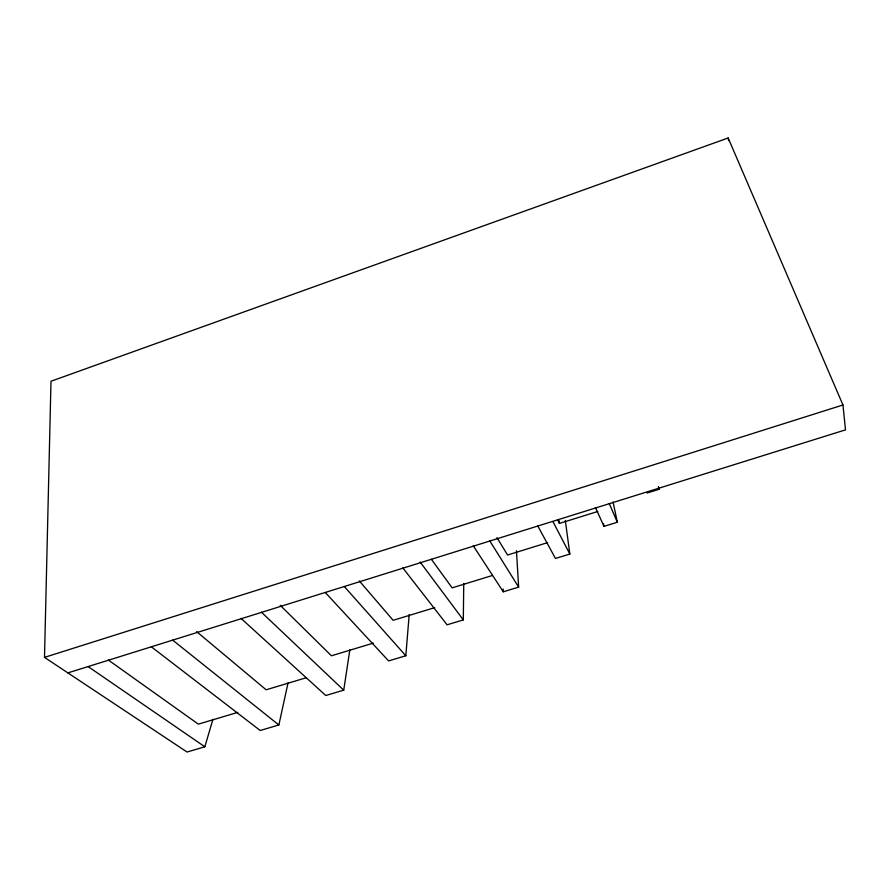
<?xml version="1.0" encoding="UTF-8"?>
<svg xmlns="http://www.w3.org/2000/svg" width="890" height="890" viewBox="0 0 890 890"><rect width="100%" height="100%" fill="white"/><g stroke="black" fill="none" stroke-linecap="round" stroke-linejoin="round"><path stroke-width="1.33" d="M402.825 567.898L447.08 624.813L463.301 619.907L463.757 583.495M212.944 719.265L204.834 746.788L187.067 752.028L44.5 657.376L50.997 381.254L728.154 137.972L842.952 404.983L845.5 429.87L67.862 672.896M325.362 592.584L388.607 660.914L405.818 655.752L409.2 614.545M241.034 618.383L325.762 695.513L343.729 690.173L349.837 649.878M151.333 646.808L260.192 730.49L278.859 724.983L288.071 682.808M44.5 657.376L842.952 404.983M647.119 493.016L659.201 489.244L658.567 487.019M557.574 519.771L559.443 523.42L597.791 511.461M547.65 542.611L507.578 555.026L496.965 537.66M595.432 507.467L603.987 526.368L617.326 522.23L613.077 502.016M492.515 575.441L452.131 587.856L431.372 559.265M565.306 520.439L569.834 554.047L555.46 558.453L537.605 525.656M434.732 607.636L393.146 620.319L359.326 580.936M473.28 545.804L503.284 591.806L518.648 587.133L516.445 550.754M373.277 643.125L331.436 655.785L280.228 605.322M306.038 677.802L266.143 689.794L196.645 631.622M237.775 712.378L198.337 724.137L108.413 660.091M88.121 666.566L204.834 746.788M172.682 640.133L278.859 724.983M261.382 612.164L343.729 690.173M344.352 586.577L405.818 655.752M420.18 562.068L463.301 619.907M489.823 540.942L518.648 587.133M553.001 521.696L569.834 554.047M609.272 503.551L617.326 522.23M658.355 486.875L659.201 489.244M603.476 523.687L603.987 526.368M728.154 137.972L728.632 140.631M559.109 520.683L559.443 523.42M503.173 589.069L503.284 591.806"/></g></svg>
